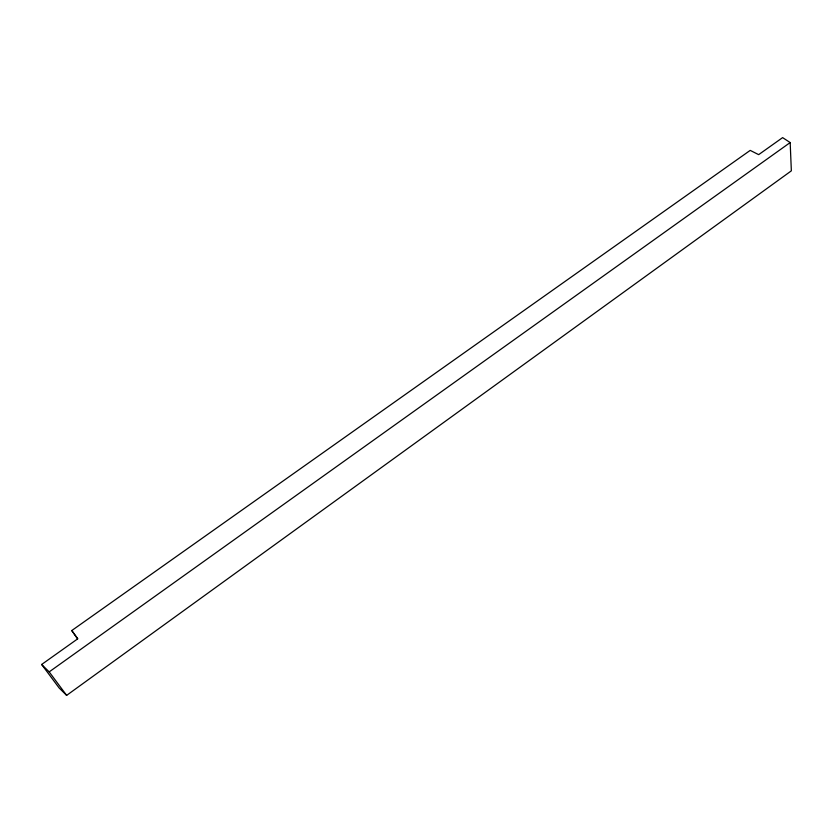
<?xml version="1.0" encoding="UTF-8"?>
<svg xmlns="http://www.w3.org/2000/svg" width="833" height="833" viewBox="0 0 833 833"><rect width="100%" height="100%" fill="white"/><g stroke="black" fill="none" stroke-linecap="round" stroke-linejoin="round"><path stroke-width="1.25" d="M71.773 630.55L77.802 638.765L41.65 664.474L59.153 687.985L66.64 695.378L791.35 170.838L790.173 142.558L782.614 137.622L758.665 154.646L750.21 150.388L71.773 630.55L77.542 638.859M41.65 664.474L49.189 671.887L790.173 142.558M49.189 671.887L66.64 695.378"/></g></svg>
